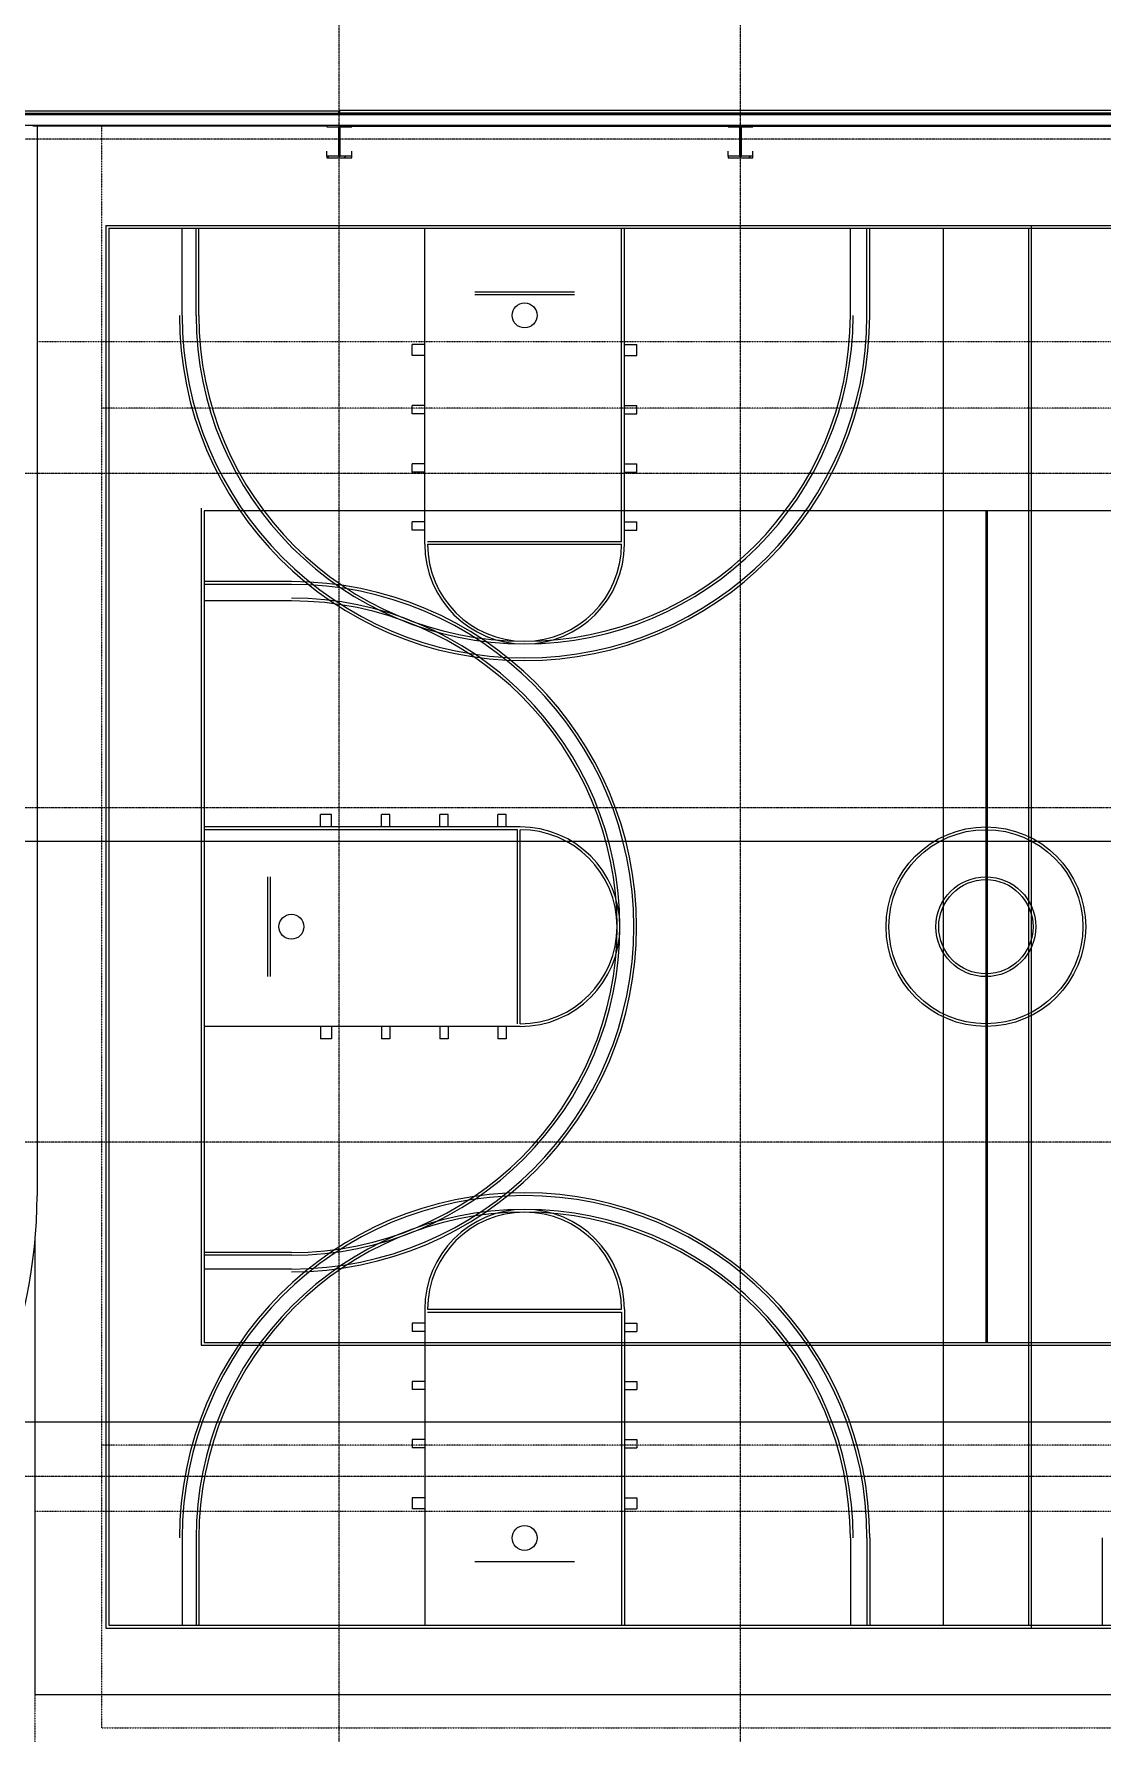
# Model space of a CAD drawing. Header units: inches. Extents: x 19712 to 27543, y -26063 to -18659.
# Drawn here: x 24603 to 25373, y -22294 to -21068 of the extents above; entities that cross this region are included whole.
import ezdxf

# ---------------------------------------------------------------- set-up
doc = ezdxf.new("R2010")
doc.units = ezdxf.units.IN
doc.header["$MEASUREMENT"] = 0
doc.linetypes.add('Dash 1_16_', pattern=[0.125, 0.0625, -0.0625])
doc.linetypes.add('Grid Line 1_2_', pattern=[0.875, 0.5, -0.125, 0.125, -0.125])
for name, color, linetype, lineweight in [('A-FLOR', 192, 'Continuous', 9), ('A-FLOR-CLRS', 90, 'Dash 1_16_', 9), ('A-FLOR-HRAL', 11, 'Continuous', 9), ('A-FLOR-OTLN', 90, 'Continuous', 9), ('A-WALL', 113, 'Continuous', 9), ('A-WALL-PATT', 111, 'Continuous', 25), ('G-ANNO-SYMB', 111, 'Continuous', 9), ('L-SITE-WALL', 31, 'Continuous', 9), ('S-BEAM', 12, 'Continuous', 9), ('S-COLS', 52, 'Continuous', 9), ('S-GRID', 1, 'Continuous', 9)]:
    doc.layers.add(name, color=color, linetype=linetype, lineweight=lineweight)
pattern_1 = [(45, (0, 0), (-25.342707, 25.342707), []), (45, (0, 38.4), (-25.342707, 25.342707), [])]

# ---------------------------------------------------------------- blocks, each defined once
blk = doc.blocks.new('Girt_Z - 8_D-936192-Site Plan - Phase 1')
at = {"layer": 'S-BEAM'}
for p, q in [((26260.9, -21125.8), (23095.4, -21125.8)), ((26260.9, -21126.4), (23095.4, -21126.4)), ((26260.9, -21126.4), (23095.4, -21126.4)), ((23095.4, -21133.8), (26260.9, -21133.8))]:
    blk.add_line(p, q, dxfattribs=at)
blk = doc.blocks.new('Top Rail Type - Top Rail_Internal_-939601-Site Plan - Phase 1')
at = {"layer": 'A-FLOR-HRAL'}
for q in [(24601.9, -21134.4), (24604.9, -21906.1)]:
    blk.add_line((24604.9, -21134.4), q, dxfattribs=at)
blk.add_arc((24243.4, -21906.1), 361.5, 270, 0, dxfattribs=at)

msp = doc.modelspace()

# ---------------------------------------------------------------- hatches: boundary and pattern name
at = {"layer": 'A-WALL-PATT', "lineweight": 9}
h = msp.add_hatch(dxfattribs=at)
h.set_pattern_fill('FP_8', color=256, style=0, pattern_type=2)
h.set_pattern_definition([(0, (0, 0), (0, 32), []), (90, (0, 0), (-32, 2e-15), [])])
h.paths.add_polyline_path([(25490.278247, -21125.80281), (25601.265225, -21125.80281), (25601.265225, -21124.80281), (24823.015225, -21124.80281), (24823.015225, -21125.80281), (25041.654247, -21125.80281)], flags=0)
h.paths.add_polyline_path([(25691.265225, -21125.80281), (25691.265225, -21124.80281), (25637.265225, -21124.80281), (25637.265225, -21125.80281)], flags=0)
at = {"layer": 'S-COLS'}
h = msp.add_hatch(dxfattribs=at)
h.set_pattern_fill('FP_1', color=256, style=0, pattern_type=2)
h.set_pattern_definition(pattern_1)
h.paths.add_polyline_path([(24823.515225, -21156.195574), (24823.515225, -21135.05281), (24822.265225, -21135.05281), (24822.265225, -21156.195574)], flags=0)
h = msp.add_hatch(dxfattribs=at)
h.set_pattern_fill('FP_1', color=256, style=0, pattern_type=2)
h.set_pattern_definition(pattern_1)
h.paths.add_polyline_path([(25121.390225, -21135.05281), (25121.390225, -21133.80281), (25103.390225, -21133.80281), (25103.390225, -21135.05281)], flags=0)
h = msp.add_hatch(dxfattribs=at)
h.set_pattern_fill('FP_1', color=256, style=0, pattern_type=2)
h.set_pattern_definition(pattern_1)
h.paths.add_polyline_path([(24831.890225, -21157.449176), (24831.890225, -21156.195574), (24813.890225, -21156.195574), (24813.890225, -21157.449176)], flags=0)
h = msp.add_hatch(dxfattribs=at)
h.set_pattern_fill('FP_1', color=256, style=0, pattern_type=2)
h.set_pattern_definition(pattern_1)
h.paths.add_polyline_path([(25121.390225, -21157.449176), (25121.390225, -21156.195574), (25103.390225, -21156.195574), (25103.390225, -21157.449176)], flags=0)

# ---------------------------------------------------------------- linework, layer by layer
at = {"layer": 'A-FLOR'}
for p, q in [((24813.890225, -21134.42781), (24604.913072, -21134.42781)), ((24603.390225, -21938.539742), (24603.390225, -22266.05281)), ((24603.390225, -22266.05281), (26010.640225, -22266.05281))]:
    msp.add_line(p, q, dxfattribs=at)
at = {"layer": 'A-FLOR-CLRS'}
for p, q in [((24603.390225, -21134.05281), (24603.390225, -21134.42781)), ((24651.390225, -21134.05281), (24651.390225, -22290.05281)), ((25975.390225, -21290.05281), (24604.913072, -21290.05281)), ((25927.390225, -21338.05281), (24651.390225, -21338.05281)), ((24603.390225, -21938.539742), (24603.390225, -22338.05281)), ((25927.390225, -22086.05281), (24651.390225, -22086.05281)), ((25975.390225, -22134.05281), (24603.390225, -22134.05281)), ((24651.390225, -22290.05281), (25927.390225, -22290.05281))]:
    msp.add_line(p, q, dxfattribs=at)
at = {"layer": 'A-FLOR-OTLN'}
for p, q in [((24654.611661, -21206.05281), (25924.16879, -21206.05281)), ((24654.611661, -21206.05281), (24654.611661, -22218.05281)), ((24656.611661, -21208.05281), (24656.611661, -22216.05281)), ((24656.611661, -21208.05281), (25922.16879, -21208.05281)), ((24709.611661, -21271.05281), (24709.611661, -21208.05281)), ((24719.611661, -21271.05281), (24719.611661, -21208.05281)), ((24721.611661, -21271.05281), (24721.611661, -21208.05281)), ((24884.611661, -21436.05281), (24884.611661, -21208.05281)), ((25026.611661, -21434.05281), (25026.611661, -21208.05281)), ((25028.611661, -21436.05281), (25028.611661, -21208.05281)), ((25191.611661, -21271.05281), (25191.611661, -21208.05281)), ((25203.611661, -21271.05281), (25203.611661, -21208.05281)), ((25205.611661, -21271.05281), (25205.611661, -21208.05281)), ((25258.611661, -21208.05281), (25258.611661, -22216.05281)), ((25320.16879, -21208.05281), (25320.16879, -22216.05281)), ((25322.16879, -21206.05281), (25322.16879, -22218.05281)), ((24920.611661, -21254.05281), (24992.611661, -21254.05281)), ((24920.611661, -21256.05281), (24992.611661, -21256.05281)), ((24884.611661, -21292.05281), (24875.611661, -21292.05281)), ((24875.611661, -21300.05281), (24875.611661, -21292.05281)), ((24884.611661, -21300.05281), (24875.611661, -21300.05281)), ((25028.611661, -21292.05281), (25037.611661, -21292.05281)), ((25028.611661, -21300.05281), (25037.611661, -21300.05281)), ((25037.611661, -21300.05281), (25037.611661, -21292.05281)), ((24884.611661, -21336.05281), (24875.611661, -21336.05281)), ((24875.611661, -21342.05281), (24875.611661, -21336.05281)), ((25028.611661, -21336.05281), (25037.611661, -21336.05281)), ((25037.611661, -21342.05281), (25037.611661, -21336.05281)), ((24884.611661, -21342.05281), (24875.611661, -21342.05281)), ((25028.611661, -21342.05281), (25037.611661, -21342.05281)), ((24884.611661, -21378.05281), (24875.611661, -21378.05281)), ((24875.611661, -21384.05281), (24875.611661, -21378.05281)), ((24884.611661, -21384.05281), (24875.611661, -21384.05281)), ((25028.611661, -21378.05281), (25037.611661, -21378.05281)), ((25028.611661, -21384.05281), (25037.611661, -21384.05281)), ((25037.611661, -21384.05281), (25037.611661, -21378.05281)), ((24723.390225, -21410.05281), (24723.390225, -22014.05281)), ((24725.390225, -21412.05281), (24725.390225, -22012.05281)), ((25853.390225, -21412.05281), (24725.390225, -21412.05281)), ((25289.390225, -21412.05281), (25289.390225, -22012.05281)), ((25290.390225, -21412.05281), (25290.390225, -22012.05281)), ((24884.611661, -21420.05281), (24875.611661, -21420.05281)), ((24875.611661, -21426.05281), (24875.611661, -21420.05281)), ((24884.611661, -21426.05281), (24875.611661, -21426.05281)), ((25028.611661, -21420.05281), (25037.611661, -21420.05281)), ((25028.611661, -21426.05281), (25037.611661, -21426.05281)), ((25037.611661, -21426.05281), (25037.611661, -21420.05281)), ((24886.611661, -21434.05281), (25026.611661, -21434.05281)), ((24886.611661, -21436.05281), (25026.611661, -21436.05281)), ((24788.390225, -21463.05281), (24725.390225, -21463.05281)), ((24788.390225, -21465.05281), (24725.390225, -21465.05281)), ((24788.390225, -21477.05281), (24725.390225, -21477.05281)), ((24809.390225, -21640.05281), (24809.390225, -21631.05281)), ((24817.390225, -21631.05281), (24809.390225, -21631.05281)), ((24817.390225, -21640.05281), (24817.390225, -21631.05281)), ((24853.390225, -21640.05281), (24853.390225, -21631.05281)), ((24859.390225, -21631.05281), (24853.390225, -21631.05281)), ((24859.390225, -21640.05281), (24859.390225, -21631.05281)), ((24895.390225, -21640.05281), (24895.390225, -21631.05281)), ((24901.390225, -21631.05281), (24895.390225, -21631.05281)), ((24901.390225, -21640.05281), (24901.390225, -21631.05281)), ((24937.390225, -21640.05281), (24937.390225, -21631.05281)), ((24943.390225, -21631.05281), (24937.390225, -21631.05281)), ((24943.390225, -21640.05281), (24943.390225, -21631.05281)), ((24953.390225, -21640.05281), (24725.390225, -21640.05281)), ((24951.390225, -21642.05281), (24725.390225, -21642.05281)), ((24951.390225, -21782.05281), (24951.390225, -21642.05281)), ((24953.390225, -21782.05281), (24953.390225, -21642.05281)), ((24771.390225, -21748.05281), (24771.390225, -21676.05281)), ((24773.390225, -21748.05281), (24773.390225, -21676.05281)), ((24953.390225, -21784.05281), (24725.390225, -21784.05281)), ((24809.390225, -21784.05281), (24809.390225, -21793.05281)), ((24817.390225, -21793.05281), (24809.390225, -21793.05281)), ((24817.390225, -21784.05281), (24817.390225, -21793.05281)), ((24853.390225, -21784.05281), (24853.390225, -21793.05281)), ((24859.390225, -21793.05281), (24853.390225, -21793.05281)), ((24859.390225, -21784.05281), (24859.390225, -21793.05281)), ((24895.390225, -21784.05281), (24895.390225, -21793.05281)), ((24901.390225, -21793.05281), (24895.390225, -21793.05281)), ((24901.390225, -21784.05281), (24901.390225, -21793.05281)), ((24937.390225, -21784.05281), (24937.390225, -21793.05281)), ((24943.390225, -21793.05281), (24937.390225, -21793.05281)), ((24943.390225, -21784.05281), (24943.390225, -21793.05281)), ((24788.390225, -21947.05281), (24725.390225, -21947.05281)), ((24788.390225, -21949.05281), (24725.390225, -21949.05281)), ((24788.390225, -21959.05281), (24725.390225, -21959.05281)), ((24884.611661, -21988.05281), (24884.611661, -22216.05281)), ((24886.611661, -21988.05281), (25026.611661, -21988.05281)), ((24886.611661, -21990.05281), (25026.611661, -21990.05281)), ((25026.611661, -21990.05281), (25026.611661, -22216.05281)), ((25028.611661, -21988.05281), (25028.611661, -22216.05281)), ((24875.611661, -21998.05281), (24875.611661, -22004.05281)), ((24884.611661, -21998.05281), (24875.611661, -21998.05281)), ((25028.611661, -21998.05281), (25037.611661, -21998.05281)), ((25037.611661, -21998.05281), (25037.611661, -22004.05281)), ((24723.390225, -22014.05281), (25855.390225, -22014.05281)), ((24725.390225, -22012.05281), (25853.390225, -22012.05281)), ((24884.611661, -22004.05281), (24875.611661, -22004.05281)), ((25028.611661, -22004.05281), (25037.611661, -22004.05281)), ((24875.611661, -22040.05281), (24875.611661, -22046.05281)), ((24884.611661, -22040.05281), (24875.611661, -22040.05281)), ((24884.611661, -22046.05281), (24875.611661, -22046.05281)), ((25028.611661, -22040.05281), (25037.611661, -22040.05281)), ((25028.611661, -22046.05281), (25037.611661, -22046.05281)), ((25037.611661, -22040.05281), (25037.611661, -22046.05281)), ((24875.611661, -22082.05281), (24875.611661, -22088.05281)), ((24884.611661, -22082.05281), (24875.611661, -22082.05281)), ((24884.611661, -22088.05281), (24875.611661, -22088.05281)), ((25028.611661, -22082.05281), (25037.611661, -22082.05281)), ((25028.611661, -22088.05281), (25037.611661, -22088.05281)), ((25037.611661, -22082.05281), (25037.611661, -22088.05281)), ((24875.611661, -22124.05281), (24875.611661, -22132.05281)), ((24884.611661, -22124.05281), (24875.611661, -22124.05281)), ((25028.611661, -22124.05281), (25037.611661, -22124.05281)), ((25037.611661, -22124.05281), (25037.611661, -22132.05281)), ((24884.611661, -22132.05281), (24875.611661, -22132.05281)), ((25028.611661, -22132.05281), (25037.611661, -22132.05281)), ((24709.611661, -22153.05281), (24709.611661, -22216.05281)), ((24719.611661, -22153.05281), (24719.611661, -22216.05281)), ((24721.611661, -22153.05281), (24721.611661, -22216.05281)), ((25191.611661, -22153.05281), (25191.611661, -22216.05281)), ((25203.611661, -22153.05281), (25203.611661, -22216.05281)), ((25205.611661, -22153.05281), (25205.611661, -22216.05281)), ((25373.16879, -22153.05281), (25373.16879, -22216.05281)), ((24920.611661, -22170.05281), (24992.611661, -22170.05281)), ((24654.611661, -22218.05281), (25924.16879, -22218.05281)), ((24656.611661, -22216.05281), (25922.16879, -22216.05281))]:
    msp.add_line(p, q, dxfattribs=at)
for centre, radius in [((24956.611661, -21271.05281), 9), ((25289.390225, -21712.05281), 72), ((25289.390225, -21712.05281), 70), ((25289.390225, -21712.05281), 36), ((25289.390225, -21712.05281), 34), ((24788.390225, -21712.05281), 9), ((24956.611661, -22153.05281), 9)]:
    msp.add_circle(centre, radius, dxfattribs=at)
for centre, radius, start, end in [((24956.611661, -21271.05281), 249, 180, 270), ((24956.611661, -21271.05281), 247, 180, 270), ((24956.611661, -21271.05281), 237, 180, 270), ((24956.611661, -21271.05281), 235, 180, 270), ((24956.611661, -21271.05281), 247, 270, 0), ((24956.611661, -21271.05281), 249, 270, 0), ((24956.611661, -21271.05281), 235, 270, 0), ((24956.611661, -21271.05281), 237, 270, 0), ((24956.611661, -21436.05281), 72, 180, 0), ((24956.611661, -21436.05281), 70, 180, 0), ((24788.390225, -21712.05281), 249, 0, 90), ((24788.390225, -21712.05281), 247, 0, 90), ((24788.390225, -21712.05281), 237, 0, 90), ((24788.390225, -21712.05281), 235, 0, 90), ((24953.390225, -21712.05281), 72, 270, 90), ((24953.390225, -21712.05281), 70, 270, 90), ((24788.390225, -21712.05281), 247, 270, 0), ((24788.390225, -21712.05281), 249, 270, 0), ((24788.390225, -21712.05281), 235, 270, 0), ((24788.390225, -21712.05281), 237, 270, 0), ((24956.611661, -22153.05281), 249, 90, 180), ((24956.611661, -22153.05281), 249, 0, 90), ((24956.611661, -22153.05281), 247, 90, 180), ((24956.611661, -22153.05281), 237, 90, 180), ((24956.611661, -21988.05281), 72, 0, 180), ((24956.611661, -22153.05281), 247, 0, 90), ((24956.611661, -22153.05281), 237, 0, 90), ((24956.611661, -22153.05281), 235, 90, 180), ((24956.611661, -21988.05281), 70, 0, 180), ((24956.611661, -22153.05281), 235, 0, 90)]:
    msp.add_arc(centre, radius, start, end, dxfattribs=at)
at = {"layer": 'A-WALL', "lineweight": 25}
for p, q in [((24822.702725, -21123.61481), (24533.577725, -21123.61481)), ((24533.577725, -21125.18961), (24822.702725, -21125.18961)), ((24822.702725, -21125.18961), (24822.702725, -21123.61481))]:
    msp.add_line(p, q, dxfattribs=at)
at = {"layer": 'A-WALL'}
msp.add_line((24823.015225, -21124.80281), (25601.265225, -21124.80281), dxfattribs=at)
at = {"layer": 'G-ANNO-SYMB'}
for p, q in [((27062.471507, -21650.52261), (19985.202172, -21650.52261)), ((27072.963726, -22069.388455), (19995.694391, -22069.388455))]:
    msp.add_line(p, q, dxfattribs=at)
at = {"layer": 'L-SITE-WALL', "lineweight": 25}
for p, q in [((25601.265225, -21123.30281), (24823.015225, -21123.30281)), ((24823.015225, -21123.30281), (24823.015225, -21125.80281)), ((24823.015225, -21133.77769), (24823.015225, -21134.42781)), ((24823.015225, -21134.42781), (25601.265225, -21134.42781))]:
    msp.add_line(p, q, dxfattribs=at)
at = {"layer": 'S-COLS', "lineweight": 15}
for p, q in [((24813.890225, -21133.80281), (24813.890225, -21135.05281)), ((24813.890225, -21135.05281), (24831.890225, -21135.05281)), ((24822.265225, -21135.05281), (24822.265225, -21156.195574)), ((24823.515225, -21135.05281), (24822.265225, -21135.05281)), ((24823.515225, -21156.195574), (24823.515225, -21135.05281)), ((24831.890225, -21135.05281), (24831.890225, -21133.80281)), ((25103.390225, -21133.80281), (25103.390225, -21135.05281)), ((25103.390225, -21135.05281), (25121.390225, -21135.05281)), ((25111.765225, -21135.05281), (25111.765225, -21156.195574)), ((25113.015225, -21135.05281), (25111.765225, -21135.05281)), ((25113.015225, -21156.195574), (25113.015225, -21135.05281)), ((25121.390225, -21135.05281), (25121.390225, -21133.80281)), ((24813.890225, -21156.195574), (24813.890225, -21157.449176)), ((24831.890225, -21156.195574), (24813.890225, -21156.195574)), ((24822.265225, -21156.195574), (24823.515225, -21156.195574)), ((24831.890225, -21157.449176), (24831.890225, -21156.195574)), ((25103.390225, -21156.195574), (25103.390225, -21157.449176)), ((25121.390225, -21156.195574), (25103.390225, -21156.195574)), ((25111.765225, -21156.195574), (25113.015225, -21156.195574)), ((25121.390225, -21157.449176), (25121.390225, -21156.195574)), ((24813.890225, -21157.449176), (24831.890225, -21157.449176)), ((25103.390225, -21157.449176), (25121.390225, -21157.449176))]:
    msp.add_line(p, q, dxfattribs=at)
at = {"layer": 'S-COLS'}
for p, q in [((24813.890225, -21156.195574), (24813.890225, -21152.549209)), ((24831.890225, -21156.195574), (24831.890225, -21152.549209)), ((25103.390225, -21156.195574), (25103.390225, -21152.549209)), ((25121.390225, -21156.195574), (25121.390225, -21152.549209))]:
    msp.add_line(p, q, dxfattribs=at)
at = {"layer": 'S-GRID', "linetype": 'Grid Line 1_2_'}
for p, q in [((24822.890225, -23874.70128), (24822.890225, -18787.198833)), ((25112.390225, -23874.70128), (25112.390225, -18787.198833)), ((27542.721343, -21143.80281), (19848.989376, -21143.80281)), ((26875.455585, -21385.05281), (19848.989376, -21385.05281)), ((26875.455585, -21626.30281), (19848.989376, -21626.30281)), ((26875.455585, -21867.55281), (19848.989376, -21867.55281)), ((26875.455585, -22108.80281), (19848.989376, -22108.80281))]:
    msp.add_line(p, q, dxfattribs=at)

# ---------------------------------------------------------------- block references
at = {"layer": 'A-FLOR-HRAL'}
msp.add_blockref('Top Rail Type - Top Rail_Internal_-939601-Site Plan - Phase 1', (0, 0), dxfattribs=at)
at = {"layer": 'S-BEAM'}
msp.add_blockref('Girt_Z - 8_D-936192-Site Plan - Phase 1', (0, 0), dxfattribs=at)

doc.saveas('drawing.dxf')
